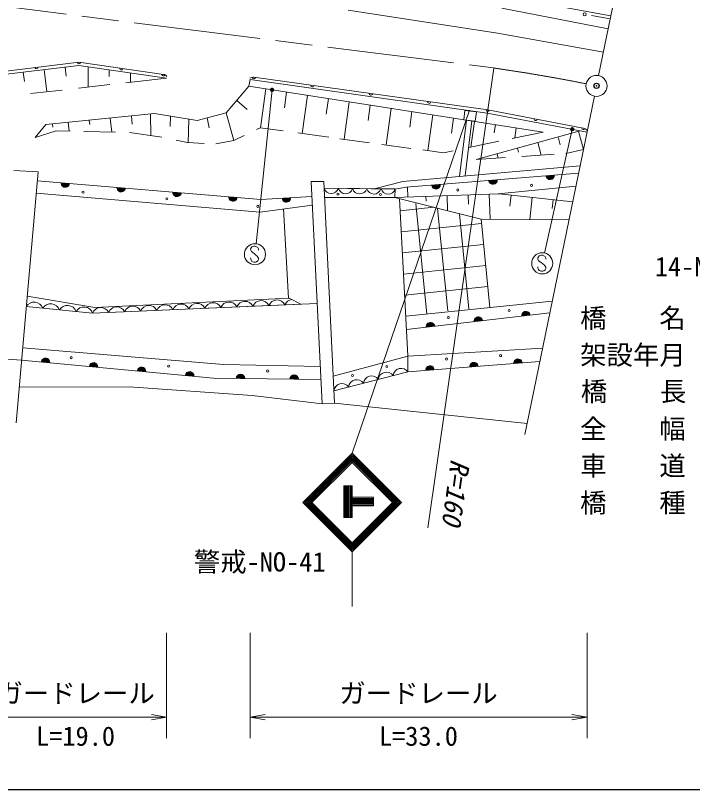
# Model space of a CAD drawing. Units: millimetres, scale not verified. Extents: x 40000 to 680000, y 20000 to 380000.
# Drawn here: x 299976 to 364095, y 205000 to 278340 of the extents above; entities that cross this region are included whole.
import ezdxf
from ezdxf.enums import TextEntityAlignment as Align

# ---------------------------------------------------------------- set-up
doc = ezdxf.new("R2010")
doc.units = ezdxf.units.MM
doc.header["$LTSCALE"] = 1000
doc.header["$PDMODE"] = 32
doc.header["$PDSIZE"] = 500
doc.linetypes.add('CHAIN', pattern=[18.5, 12, -1.5, 3.5, -1.5])
for name, color, linetype, lineweight in [('M-BGD', 7, 'Continuous', 13), ('M-BMK', 2, 'CHAIN', 13), ('M-BMK-SRVR', 3, 'Continuous', 13), ('M-STR-STR1', 1, 'Continuous', 13), ('M-STR-STR3', 7, 'Continuous', 13), ('M-STR-STRC', 7, 'Continuous', 13), ('M-TTL-BAND', 7, 'Continuous', 25), ('M-TTL-FRAM', 7, 'Continuous', 13)]:
    doc.layers.add(name, color=color, linetype=linetype, lineweight=lineweight)
doc.layers.add('M-OTRS', color=6, linetype='Continuous')
doc.styles.add('ＭＳ ゴシック', font='')
doc.styles.get('ＭＳ ゴシック').set_extended_font_data('MS Gothic')

# ---------------------------------------------------------------- blocks, each defined once
blk = doc.blocks.new('filled_dot')
at = {"color": 0, "linetype": 'Continuous', "lineweight": -2, "const_width": 1.25}
blk.add_lwpolyline([(-0.625, 0, 1), (0.625, 0, 1)], format="xyb", close=True, dxfattribs=at)
blk = doc.blocks.new('open_arrow')
at = {"color": 0, "linetype": 'Continuous', "lineweight": -2}
blk.add_lwpolyline([(7.5, 1.25), (0, 0), (7.5, -1.25)], dxfattribs=at)

msp = doc.modelspace()

# ---------------------------------------------------------------- linework, layer by layer
at = {"layer": 'M-BGD'}
for p, q in [((356365, 278304), (343953, 280582)), ((331473, 278854), (345624, 276661)), ((356115, 277084), (346025, 279036)), ((356311, 278009), (354539, 278335)), ((345624, 276661), (355662, 274877)), ((296568, 272458), (305985, 273613)), ((297938, 272937), (305988, 273915)), ((305985, 273613), (314291, 272413)), ((305988, 273915), (313988, 272763)), ((300713, 272966), (300823, 272070)), ((302698, 273210), (302955, 271113)), ((304683, 273453), (304789, 272590)), ((306860, 273486), (306863, 271561)), ((308860, 273185), (308861, 272563)), ((310868, 272021), (310870, 272907)), ((314291, 272413), (310421, 271969)), ((322188, 272264), (322083, 271639)), ((344651, 269095), (322188, 272264)), ((322552, 272488), (344700, 269391)), ((308919, 271797), (305932, 271454)), ((319936, 269107), (322083, 271639)), ((322083, 271639), (349938, 267293)), ((323681, 271389), (323178, 267689)), ((304391, 271278), (301388, 270933)), ((325657, 271081), (325454, 269586)), ((327634, 270773), (327141, 267150)), ((321916, 269439), (320928, 270277)), ((329610, 270464), (329411, 268998)), ((331587, 270156), (331105, 266611)), ((333563, 269848), (333367, 268401)), ((335540, 269539), (335068, 266073)), ((337516, 269231), (337317, 267764)), ((342546, 269352), (342439, 268458)), ((343625, 269223), (342546, 269352)), ((343518, 268329), (343625, 269223)), ((344700, 269391), (353755, 267672)), ((302839, 268014), (313144, 269043)), ((306968, 268426), (307009, 268008)), ((309091, 267292), (308958, 268625)), ((310948, 268824), (311026, 268045)), ((312809, 266954), (312767, 269006)), ((313144, 269043), (317181, 268403)), ((314632, 267833), (314649, 268804)), ((316345, 266288), (316381, 268529)), ((317181, 268403), (319936, 269107)), ((318306, 267680), (318136, 268647)), ((319936, 269107), (320661, 266492)), ((339493, 268923), (339032, 265534)), ((341469, 268614), (341276, 267194)), ((342439, 268458), (343518, 268329)), ((354105, 267293), (344651, 269095)), ((301837, 266772), (302839, 268014)), ((303525, 267773), (303494, 268079)), ((304977, 268228), (305062, 267385)), ((323144, 267694), (322808, 267531)), ((325340, 267395), (323144, 267694)), ((342042, 263096), (342688, 268424)), ((342551, 263141), (343185, 268364)), ((343446, 268306), (343114, 265870)), ((345422, 267998), (345317, 267228)), ((303840, 267413), (301837, 266772)), ((305168, 267383), (303840, 267413)), ((309461, 267283), (306462, 267353)), ((313825, 266806), (310769, 267253)), ((329655, 266808), (326712, 267209)), ((353452, 267417), (343614, 264686)), ((349938, 267293), (347022, 266685)), ((347399, 267689), (347269, 266737)), ((353769, 265654), (353292, 267373)), ((316256, 266292), (315181, 266526)), ((317854, 266220), (316256, 266292)), ((320661, 266492), (318939, 266172)), ((321621, 266957), (320661, 266492)), ((333515, 266284), (330707, 266665)), ((345744, 266419), (342918, 265829)), ((349438, 266303), (349771, 265104)), ((351365, 266838), (351570, 266098)), ((337428, 265752), (334679, 266126)), ((340526, 265331), (338570, 265597)), ((341440, 265521), (340526, 265331)), ((347511, 265768), (347617, 265384)), ((352105, 265263), (353769, 265654)), ((343614, 264686), (346372, 264873)), ((345584, 265233), (345696, 264827)), ((347934, 264979), (350988, 265187)), ((353450, 264100), (336654, 262622)), ((299835, 263649), (302118, 263528)), ((302118, 263528), (300035, 239738)), ((336981, 262062), (353308, 263409)), ((302044, 262683), (323221, 260918)), ((329025, 241529), (327975, 262612)), ((327975, 262612), (329177, 262612)), ((329177, 262612), (330177, 241614)), ((336654, 262622), (333933, 261922)), ((329208, 261963), (335902, 261899)), ((329208, 261963), (335939, 261904)), ((335902, 261899), (336981, 262062)), ((335939, 261904), (335902, 261081)), ((337105, 262072), (337140, 261127)), ((353053, 262166), (345676, 261437)), ((301941, 261510), (323156, 259709)), ((323221, 260918), (328047, 261182)), ((345772, 261441), (335902, 261081)), ((338850, 261189), (338866, 260752)), ((340900, 259842), (340849, 261262)), ((342847, 261334), (342879, 260456)), ((344846, 261407), (344932, 259048)), ((352750, 260688), (345772, 261441)), ((346914, 261318), (346801, 260275)), ((348677, 259019), (348902, 261103)), ((323156, 259709), (328058, 260362)), ((335902, 261081), (329250, 261087)), ((335902, 261081), (344073, 259055)), ((336356, 260969), (337144, 246080)), ((338942, 250047), (337898, 260516)), ((350891, 260888), (350801, 260059)), ((325374, 260005), (325836, 251568)), ((336416, 259839), (339587, 260168)), ((340921, 250354), (339953, 260057)), ((342913, 250530), (342014, 259543)), ((344073, 259055), (352374, 258990)), ((344073, 259055), (344910, 250666)), ((344116, 258626), (336522, 257839)), ((344314, 256636), (336628, 255839)), ((344513, 254646), (336734, 253840)), ((344711, 252656), (336839, 251840)), ((301085, 251735), (307501, 250656)), ((307501, 250656), (325901, 251571)), ((325901, 251571), (327014, 250982)), ((307285, 250141), (328551, 251048)), ((327014, 250982), (307285, 250141)), ((336945, 249840), (350819, 251278)), ((301000, 250756), (307285, 250141)), ((307285, 250141), (301000, 250756)), ((337011, 248595), (350591, 250167)), ((300656, 246836), (319692, 245263)), ((337144, 246047), (349907, 246833)), ((298314, 245843), (300556, 245689)), ((300556, 245689), (318744, 243988)), ((330056, 244152), (337144, 246047)), ((337144, 246080), (337144, 244577)), ((319692, 245263), (328848, 245067)), ((337144, 244577), (349645, 245558)), ((330121, 242779), (337144, 244577)), ((337144, 244577), (330121, 242779)), ((318744, 243988), (328909, 243859)), ((310743, 243148), (300332, 243124)), ((322379, 242340), (310743, 243148)), ((329005, 241532), (322379, 242340)), ((330190, 241612), (329005, 241532)), ((348442, 239696), (330190, 241612))]:
    msp.add_line(p, q, dxfattribs=at)
for centre, radius in [((353874, 278456), 150), ((341873, 261805), 100), ((348839, 262246), 100), ((306373, 261596), 100), ((330513, 261410), 100), ((334553, 261383), 100), ((314304, 260966), 100), ((322927, 260253), 100), ((346728, 250393), 100), ((340964, 249720), 100), ((305248, 245922), 100), ((340802, 245787), 100), ((345920, 246111), 100), ((314487, 245114), 100), ((335146, 245087), 100), ((323860, 244656), 100), ((331887, 244225), 100)]:
    msp.add_circle(centre, radius, dxfattribs=at)
for centre, radius, start, end in [((305988, 273915), 150, 186.92998, 351.80587), ((301963, 273426), 150, 186.92998, 6.92998), ((309988, 273339), 150, 171.80587, 351.80587), ((313988, 272763), 150, 171.80587, 351.80587), ((313917, 272268), 500, 36.80587, 81.80587), ((322483, 271993), 500, 82.04012, 127.04012), ((322552, 272488), 150, 172.04012, 352.04012), ((328089, 271714), 150, 172.04012, 352.04012), ((333626, 270940), 150, 172.04012, 352.04012), ((339163, 270166), 150, 172.04012, 352.04012), ((344700, 269391), 150, 172.04012, 349.24479), ((349228, 268531), 150, 169.24479, 349.24479), ((353755, 267672), 150, 169.24479, 349.24479), ((353662, 267180), 500, 34.24479, 79.24479), ((345207, 262741), 400, 184.71593, 4.71593), ((345207, 262741), 400, 184.71593, 4.71593), ((345207, 262741), 350, 184.71593, 4.71593), ((345207, 262741), 300, 184.71593, 4.71593), ((345207, 262741), 250, 184.71593, 4.71593), ((345207, 262741), 200, 184.71593, 4.71593), ((345207, 262741), 150, 184.71593, 4.71593), ((345207, 262741), 100, 184.71593, 4.71593), ((345207, 262741), 50, 184.71593, 4.71593), ((350608, 263186), 400, 184.71593, 4.71593), ((350608, 263186), 400, 184.71593, 4.71593), ((350608, 263186), 350, 184.71593, 4.71593), ((350608, 263186), 300, 184.71593, 4.71593), ((350608, 263186), 250, 184.71593, 4.71593), ((350608, 263186), 200, 184.71593, 4.71593), ((350608, 263186), 150, 184.71593, 4.71593), ((350608, 263186), 100, 184.71593, 4.71593), ((350608, 263186), 50, 184.71593, 4.71593), ((304691, 262462), 400, 175.23637, 355.23637), ((304691, 262462), 400, 175.23637, 355.23637), ((304691, 262462), 350, 175.23637, 355.23637), ((304691, 262462), 300, 175.23637, 355.23637), ((304691, 262462), 250, 175.23637, 355.23637), ((304691, 262462), 200, 175.23637, 355.23637), ((304691, 262462), 150, 175.23637, 355.23637), ((304691, 262462), 100, 175.23637, 355.23637), ((304691, 262462), 50, 175.23637, 355.23637), ((309985, 262021), 400, 175.23637, 355.23637), ((309985, 262021), 400, 175.23637, 355.23637), ((309985, 262021), 350, 175.23637, 355.23637), ((309985, 262021), 300, 175.23637, 355.23637), ((309985, 262021), 250, 175.23637, 355.23637), ((309985, 262021), 200, 175.23637, 355.23637), ((309985, 262021), 150, 175.23637, 355.23637), ((309985, 262021), 100, 175.23637, 355.23637), ((309985, 262021), 50, 175.23637, 355.23637), ((329883, 262160), 703, 196.29407, 342.71014), ((331229, 262148), 703, 196.29407, 342.71014), ((332575, 262136), 703, 196.29407, 342.71014), ((333921, 262125), 703, 196.29407, 342.71014), ((335268, 262113), 703, 196.29407, 342.71014), ((339806, 262295), 400, 184.71593, 4.71593), ((339806, 262295), 400, 184.71593, 4.71593), ((339806, 262295), 350, 184.71593, 4.71593), ((339806, 262295), 300, 184.71593, 4.71593), ((339806, 262295), 250, 184.71593, 4.71593), ((339806, 262295), 200, 184.71593, 4.71593), ((339806, 262295), 150, 184.71593, 4.71593), ((339806, 262295), 100, 184.71593, 4.71593), ((339806, 262295), 50, 184.71593, 4.71593), ((315280, 261580), 400, 175.23637, 355.23637), ((315280, 261580), 400, 175.23637, 355.23637), ((315280, 261580), 350, 175.23637, 355.23637), ((315280, 261580), 300, 175.23637, 355.23637), ((315280, 261580), 250, 175.23637, 355.23637), ((315280, 261580), 200, 175.23637, 355.23637), ((315280, 261580), 150, 175.23637, 355.23637), ((315280, 261580), 100, 175.23637, 355.23637), ((315280, 261580), 50, 175.23637, 355.23637), ((320574, 261139), 400, 175.23637, 355.23637), ((320574, 261139), 400, 175.23637, 355.23637), ((320574, 261139), 350, 175.23637, 355.23637), ((320574, 261139), 300, 175.23637, 355.23637), ((320574, 261139), 250, 175.23637, 355.23637), ((320574, 261139), 200, 175.23637, 355.23637), ((320574, 261139), 150, 175.23637, 355.23637), ((320574, 261139), 100, 175.23637, 355.23637), ((320574, 261139), 50, 175.23637, 355.23637), ((325634, 261050), 400, 183.13317, 3.13317), ((325634, 261050), 400, 183.13317, 3.13317), ((325634, 261050), 350, 183.13317, 3.13317), ((325634, 261050), 300, 183.13317, 3.13317), ((325634, 261050), 250, 183.13317, 3.13317), ((325634, 261050), 200, 183.13317, 3.13317), ((325634, 261050), 150, 183.13317, 3.13317), ((325634, 261050), 100, 183.13317, 3.13317), ((325634, 261050), 50, 183.13317, 3.13317), ((301749, 250308), 873, 19.70832, 149.11191), ((303320, 250154), 873, 19.70832, 149.11191), ((304891, 250001), 873, 19.70832, 149.11191), ((312610, 250041), 827, 25.72633, 159.15656), ((314128, 250106), 827, 25.72633, 159.15656), ((315646, 250171), 827, 25.72633, 159.15656), ((317163, 250235), 827, 25.72633, 159.15656), ((318681, 250300), 827, 25.72633, 159.15656), ((320198, 250365), 827, 25.72633, 159.15656), ((321716, 250429), 827, 25.72633, 159.15656), ((323234, 250494), 827, 25.72633, 159.15656), ((324751, 250559), 827, 25.72633, 159.15656), ((326269, 250624), 827, 98.53425, 159.15656), ((306463, 249847), 873, 19.70832, 149.11191), ((308057, 249847), 827, 25.72633, 159.15656), ((309575, 249912), 827, 25.72633, 159.15656), ((311093, 249976), 827, 25.72633, 159.15656), ((348328, 249905), 400, 6.60426, 186.60426), ((348328, 249905), 400, 6.60426, 186.60426), ((348328, 249905), 350, 6.60426, 186.60426), ((348328, 249905), 300, 6.60426, 186.60426), ((348328, 249905), 250, 6.60426, 186.60426), ((348328, 249905), 200, 6.60426, 186.60426), ((343801, 249381), 400, 6.60426, 186.60426), ((343801, 249381), 400, 6.60426, 186.60426), ((343801, 249381), 350, 6.60426, 186.60426), ((343801, 249381), 300, 6.60426, 186.60426), ((343801, 249381), 250, 6.60426, 186.60426), ((343801, 249381), 200, 6.60426, 186.60426), ((343801, 249381), 150, 6.60426, 186.60426), ((343801, 249381), 100, 6.60426, 186.60426), ((343801, 249381), 50, 6.60426, 186.60426), ((348328, 249905), 150, 6.60426, 186.60426), ((348328, 249905), 100, 6.60426, 186.60426), ((348328, 249905), 50, 6.60426, 186.60426), ((339274, 248857), 400, 6.60426, 186.60426), ((339274, 248857), 400, 6.60426, 186.60426), ((339274, 248857), 350, 6.60426, 186.60426), ((339274, 248857), 300, 6.60426, 186.60426), ((339274, 248857), 250, 6.60426, 186.60426), ((339274, 248857), 200, 6.60426, 186.60426), ((339274, 248857), 150, 6.60426, 186.60426), ((339274, 248857), 100, 6.60426, 186.60426), ((339274, 248857), 50, 6.60426, 186.60426), ((302830, 245477), 400, 354.65725, 174.65725), ((302830, 245477), 400, 354.65725, 174.65725), ((302830, 245477), 350, 354.65725, 174.65725), ((302830, 245477), 300, 354.65725, 174.65725), ((302830, 245477), 250, 354.65725, 174.65725), ((347562, 245395), 400, 4.49045, 184.49045), ((347562, 245395), 400, 4.49045, 184.49045), ((347562, 245395), 350, 4.49045, 184.49045), ((347562, 245395), 300, 4.49045, 184.49045), ((302830, 245477), 200, 354.65725, 174.65725), ((302830, 245477), 150, 354.65725, 174.65725), ((302830, 245477), 100, 354.65725, 174.65725), ((302830, 245477), 50, 354.65725, 174.65725), ((307376, 245051), 400, 354.65725, 174.65725), ((307376, 245051), 400, 354.65725, 174.65725), ((307376, 245051), 350, 354.65725, 174.65725), ((307376, 245051), 300, 354.65725, 174.65725), ((307376, 245051), 250, 354.65725, 174.65725), ((307376, 245051), 200, 354.65725, 174.65725), ((307376, 245051), 150, 354.65725, 174.65725), ((307376, 245051), 100, 354.65725, 174.65725), ((307376, 245051), 50, 354.65725, 174.65725), ((311923, 244626), 400, 354.65725, 174.65725), ((311923, 244626), 400, 354.65725, 174.65725), ((311923, 244626), 350, 354.65725, 174.65725), ((339228, 244740), 400, 4.49045, 184.49045), ((339228, 244740), 400, 4.49045, 184.49045), ((339228, 244740), 350, 4.49045, 184.49045), ((339228, 244740), 300, 4.49045, 184.49045), ((339228, 244740), 250, 4.49045, 184.49045), ((343395, 245068), 400, 4.49045, 184.49045), ((343395, 245068), 400, 4.49045, 184.49045), ((343395, 245068), 350, 4.49045, 184.49045), ((343395, 245068), 300, 4.49045, 184.49045), ((343395, 245068), 250, 4.49045, 184.49045), ((343395, 245068), 200, 4.49045, 184.49045), ((343395, 245068), 150, 4.49045, 184.49045), ((343395, 245068), 100, 4.49045, 184.49045), ((343395, 245068), 50, 4.49045, 184.49045), ((347562, 245395), 250, 4.49045, 184.49045), ((347562, 245395), 200, 4.49045, 184.49045), ((347562, 245395), 150, 4.49045, 184.49045), ((347562, 245395), 100, 4.49045, 184.49045), ((347562, 245395), 50, 4.49045, 184.49045), ((311923, 244626), 300, 354.65725, 174.65725), ((311923, 244626), 250, 354.65725, 174.65725), ((311923, 244626), 200, 354.65725, 174.65725), ((311923, 244626), 150, 354.65725, 174.65725), ((311923, 244626), 100, 354.65725, 174.65725), ((311923, 244626), 50, 354.65725, 174.65725), ((316470, 244201), 400, 354.65725, 174.65725), ((316470, 244201), 400, 354.65725, 174.65725), ((316470, 244201), 350, 354.65725, 174.65725), ((316470, 244201), 300, 354.65725, 174.65725), ((316470, 244201), 250, 354.65725, 174.65725), ((316470, 244201), 200, 354.65725, 174.65725), ((316470, 244201), 150, 354.65725, 174.65725), ((316470, 244201), 100, 354.65725, 174.65725), ((316470, 244201), 50, 354.65725, 174.65725), ((321285, 243956), 400, 359.27242, 179.27242), ((321285, 243956), 400, 359.27242, 179.27242), ((321285, 243956), 350, 359.27242, 179.27242), ((321285, 243956), 300, 359.27242, 179.27242), ((326367, 243892), 400, 359.27242, 179.27242), ((326367, 243892), 400, 359.27242, 179.27242), ((326367, 243892), 350, 359.27242, 179.27242), ((335106, 243771), 776, 35.16558, 173.54537), ((336510, 244130), 776, 35.16558, 173.54537), ((339228, 244740), 200, 4.49045, 184.49045), ((339228, 244740), 150, 4.49045, 184.49045), ((339228, 244740), 100, 4.49045, 184.49045), ((339228, 244740), 50, 4.49045, 184.49045), ((321285, 243956), 250, 359.27242, 179.27242), ((321285, 243956), 200, 359.27242, 179.27242), ((321285, 243956), 150, 359.27242, 179.27242), ((321285, 243956), 100, 359.27242, 179.27242), ((321285, 243956), 50, 359.27242, 179.27242), ((326367, 243892), 300, 359.27242, 179.27242), ((326367, 243892), 250, 359.27242, 179.27242), ((326367, 243892), 200, 359.27242, 179.27242), ((326367, 243892), 150, 359.27242, 179.27242), ((326367, 243892), 100, 359.27242, 179.27242), ((326367, 243892), 50, 359.27242, 179.27242), ((332296, 243052), 776, 35.16558, 173.54537), ((333701, 243411), 776, 35.16558, 173.54537), ((330892, 242692), 776, 35.16558, 173.54537)]:
    msp.add_arc(centre, radius, start, end, dxfattribs=at)
at = {"layer": 'M-BMK'}
msp.add_line((256149, 284590), (345251, 273364), dxfattribs=at)
msp.add_arc((322715, 114959), 160000, 78.71588, 81.90396, dxfattribs=at)
at = {"layer": 'M-BMK-SRVR'}
for p, q in [((361571, 303670), (355204, 272647)), ((354802, 270687), (348227, 238647))]:
    msp.add_line(p, q, dxfattribs=at)
msp.add_circle((355003, 271667), 1000, dxfattribs=at)
at = {"layer": 'M-OTRS'}
msp.add_point((355008, 271675), dxfattribs=at)
at = {"layer": 'M-STR-STR3'}
for p, q in [((314291, 219856), (314291, 209856)), ((322188, 219856), (322188, 209856)), ((354105, 219856), (354105, 209856)), ((297048, 211856), (314291, 211856)), ((322188, 211856), (354105, 211856))]:
    msp.add_line(p, q, dxfattribs=at)
at = {"layer": 'M-STR-STRC'}
for p, q in [((324277, 271296), (322758, 256712)), ((342986, 269358), (331862, 236856)), ((352702, 267560), (350080, 255832)), ((322371, 256415), (322247, 256230)), ((322247, 256230), (322250, 256099)), ((322250, 256099), (322313, 255970)), ((322313, 255970), (322569, 255788)), ((322563, 256480), (322371, 256415)), ((322684, 256478), (322563, 256480)), ((322935, 256359), (322684, 256478)), ((322998, 256228), (322935, 256359)), ((322998, 256099), (322998, 256228)), ((322250, 255251), (322247, 255372)), ((322289, 255148), (322250, 255251)), ((322569, 255788), (322698, 255656)), ((322698, 255656), (322877, 255540)), ((322877, 255540), (323003, 255340)), ((322998, 255230), (322937, 255098)), ((323003, 255340), (322998, 255230)), ((349578, 255553), (349454, 255369)), ((349454, 255369), (349457, 255237)), ((349457, 255237), (349520, 255108)), ((349770, 255619), (349578, 255553)), ((349892, 255616), (349770, 255619)), ((350142, 255498), (349892, 255616)), ((350205, 255366), (350142, 255498)), ((350205, 255237), (350205, 255366)), ((322374, 255037), (322289, 255148)), ((322561, 254977), (322374, 255037)), ((322695, 254977), (322561, 254977)), ((322795, 255006), (322695, 254977)), ((322937, 255098), (322795, 255006)), ((349457, 254389), (349454, 254510)), ((349520, 255108), (349776, 254926)), ((349776, 254926), (349905, 254795)), ((349905, 254795), (350084, 254679)), ((350084, 254679), (350210, 254479)), ((349497, 254286), (349457, 254389)), ((349581, 254176), (349497, 254286)), ((349768, 254115), (349581, 254176)), ((349902, 254115), (349768, 254115)), ((350002, 254144), (349902, 254115)), ((350144, 254236), (350002, 254144)), ((350205, 254368), (350144, 254236)), ((350210, 254479), (350205, 254368)), ((327195, 232189), (331862, 236856)), ((327336, 232189), (331862, 236715)), ((327478, 232189), (331862, 236573)), ((327619, 232189), (331862, 236432)), ((327690, 232119), (331932, 236361)), ((327761, 232048), (332003, 236290)), ((327831, 231977), (332074, 236220)), ((335892, 231977), (331650, 236220)), ((335963, 232048), (331720, 236290)), ((336034, 232119), (331791, 236361)), ((336529, 232189), (331862, 236856)), ((336387, 232189), (331862, 236715)), ((336246, 232189), (331862, 236573)), ((336104, 232189), (331862, 236432)), ((331061, 233789), (331058, 230789)), ((331861, 233788), (331061, 233789)), ((331161, 233789), (331158, 230789)), ((331261, 233789), (331258, 230789)), ((331361, 233788), (331358, 230788)), ((331461, 233788), (331458, 230788)), ((331561, 233788), (331558, 230788)), ((331661, 233788), (331658, 230788)), ((331761, 233788), (331758, 230788)), ((331861, 233788), (331858, 230788)), ((333880, 232486), (331859, 232488)), ((333881, 232686), (331860, 232688)), ((333881, 232586), (331860, 232588)), ((333881, 232686), (333880, 231886)), ((331862, 227522), (327195, 232189)), ((331862, 227664), (327336, 232189)), ((331862, 227805), (327478, 232189)), ((331862, 227947), (327619, 232189)), ((331932, 228017), (327690, 232260)), ((332003, 228088), (327761, 232331)), ((332074, 228159), (327831, 232401)), ((331650, 228159), (335892, 232401)), ((331720, 228088), (335963, 232331)), ((331791, 228017), (336034, 232260)), ((333880, 232386), (331859, 232388)), ((333880, 232286), (331859, 232288)), ((333880, 232186), (331859, 232188)), ((333880, 232086), (331859, 232088)), ((333880, 231986), (331859, 231988)), ((333880, 231886), (331859, 231888)), ((331862, 227947), (336104, 232189)), ((331862, 227805), (336246, 232189)), ((331862, 227664), (336387, 232189)), ((331862, 227522), (336529, 232189)), ((331858, 230788), (331058, 230789)), ((331862, 227522), (331862, 222356))]:
    msp.add_line(p, q, dxfattribs=at)
for centre in [(322655, 255718), (349862, 254856)]:
    msp.add_circle(centre, 1000, dxfattribs=at)
at = {"layer": 'M-TTL-BAND'}
msp.add_line((40000, 205000), (579000, 205000), dxfattribs=at)
at = {"layer": 'M-TTL-FRAM'}
msp.add_line((339027, 229810), (345294, 273358), dxfattribs=at)

# ---------------------------------------------------------------- block references
at = {"layer": 'M-STR-STR3', "xscale": 193, "yscale": 193, "rotation": 180}
for p in [(314291, 211856), (354105, 211856)]:
    msp.add_blockref('open_arrow', p, dxfattribs=at)
at = {"layer": 'M-STR-STR3', "xscale": 193, "yscale": 193}
msp.add_blockref('open_arrow', (322188, 211856), dxfattribs=at)
at = {"layer": 'M-STR-STRC', "xscale": 160, "yscale": 160}
for p, rotation in [((324277, 271296), 264.1), ((352702, 267560), 257.4)]:
    msp.add_blockref('filled_dot', p, dxfattribs=dict(at, rotation=rotation))

# ---------------------------------------------------------------- texts
at = {"layer": 'M-STR-STR1', "style": 'ＭＳ ゴシック'}
for s, p in [('14-NO-300', (360524, 253080)), ('橋\u3000\u3000名', (353451, 248204)), ('架設年月', (353451, 244704)), ('橋\u3000  長', (353519, 241256)), ('全\u3000\u3000幅', (353451, 237704)), ('車\u3000\u3000道', (353451, 234204)), ('橋\u3000\u3000種', (353451, 230704))]:
    msp.add_text(s, height=1833, dxfattribs=at).set_placement(p, align=Align.BOTTOM_LEFT)
at = {"layer": 'M-STR-STR3', "style": 'ＭＳ ゴシック'}
for s, p in [('ガードレール', (298170, 212653)), ('ガードレール', (330647, 212653)), ('L=19.0', (301920, 208594)), ('L=33.0', (334397, 208594))]:
    msp.add_text(s, height=1833, dxfattribs=at).set_placement(p, align=Align.BOTTOM_LEFT)
at = {"layer": 'M-STR-STRC', "style": 'ＭＳ ゴシック'}
msp.add_text('警戒-NO-41', height=1833, dxfattribs=at).set_placement((316862, 225106), align=Align.BOTTOM_LEFT)
at = {"layer": 'M-TTL-FRAM', "style": 'ＭＳ ゴシック', "oblique": 15}
msp.add_text('R=160', height=1833, rotation=262.101, dxfattribs=at).set_placement((340680, 236447), align=Align.BOTTOM_LEFT)

doc.saveas('drawing.dxf')
